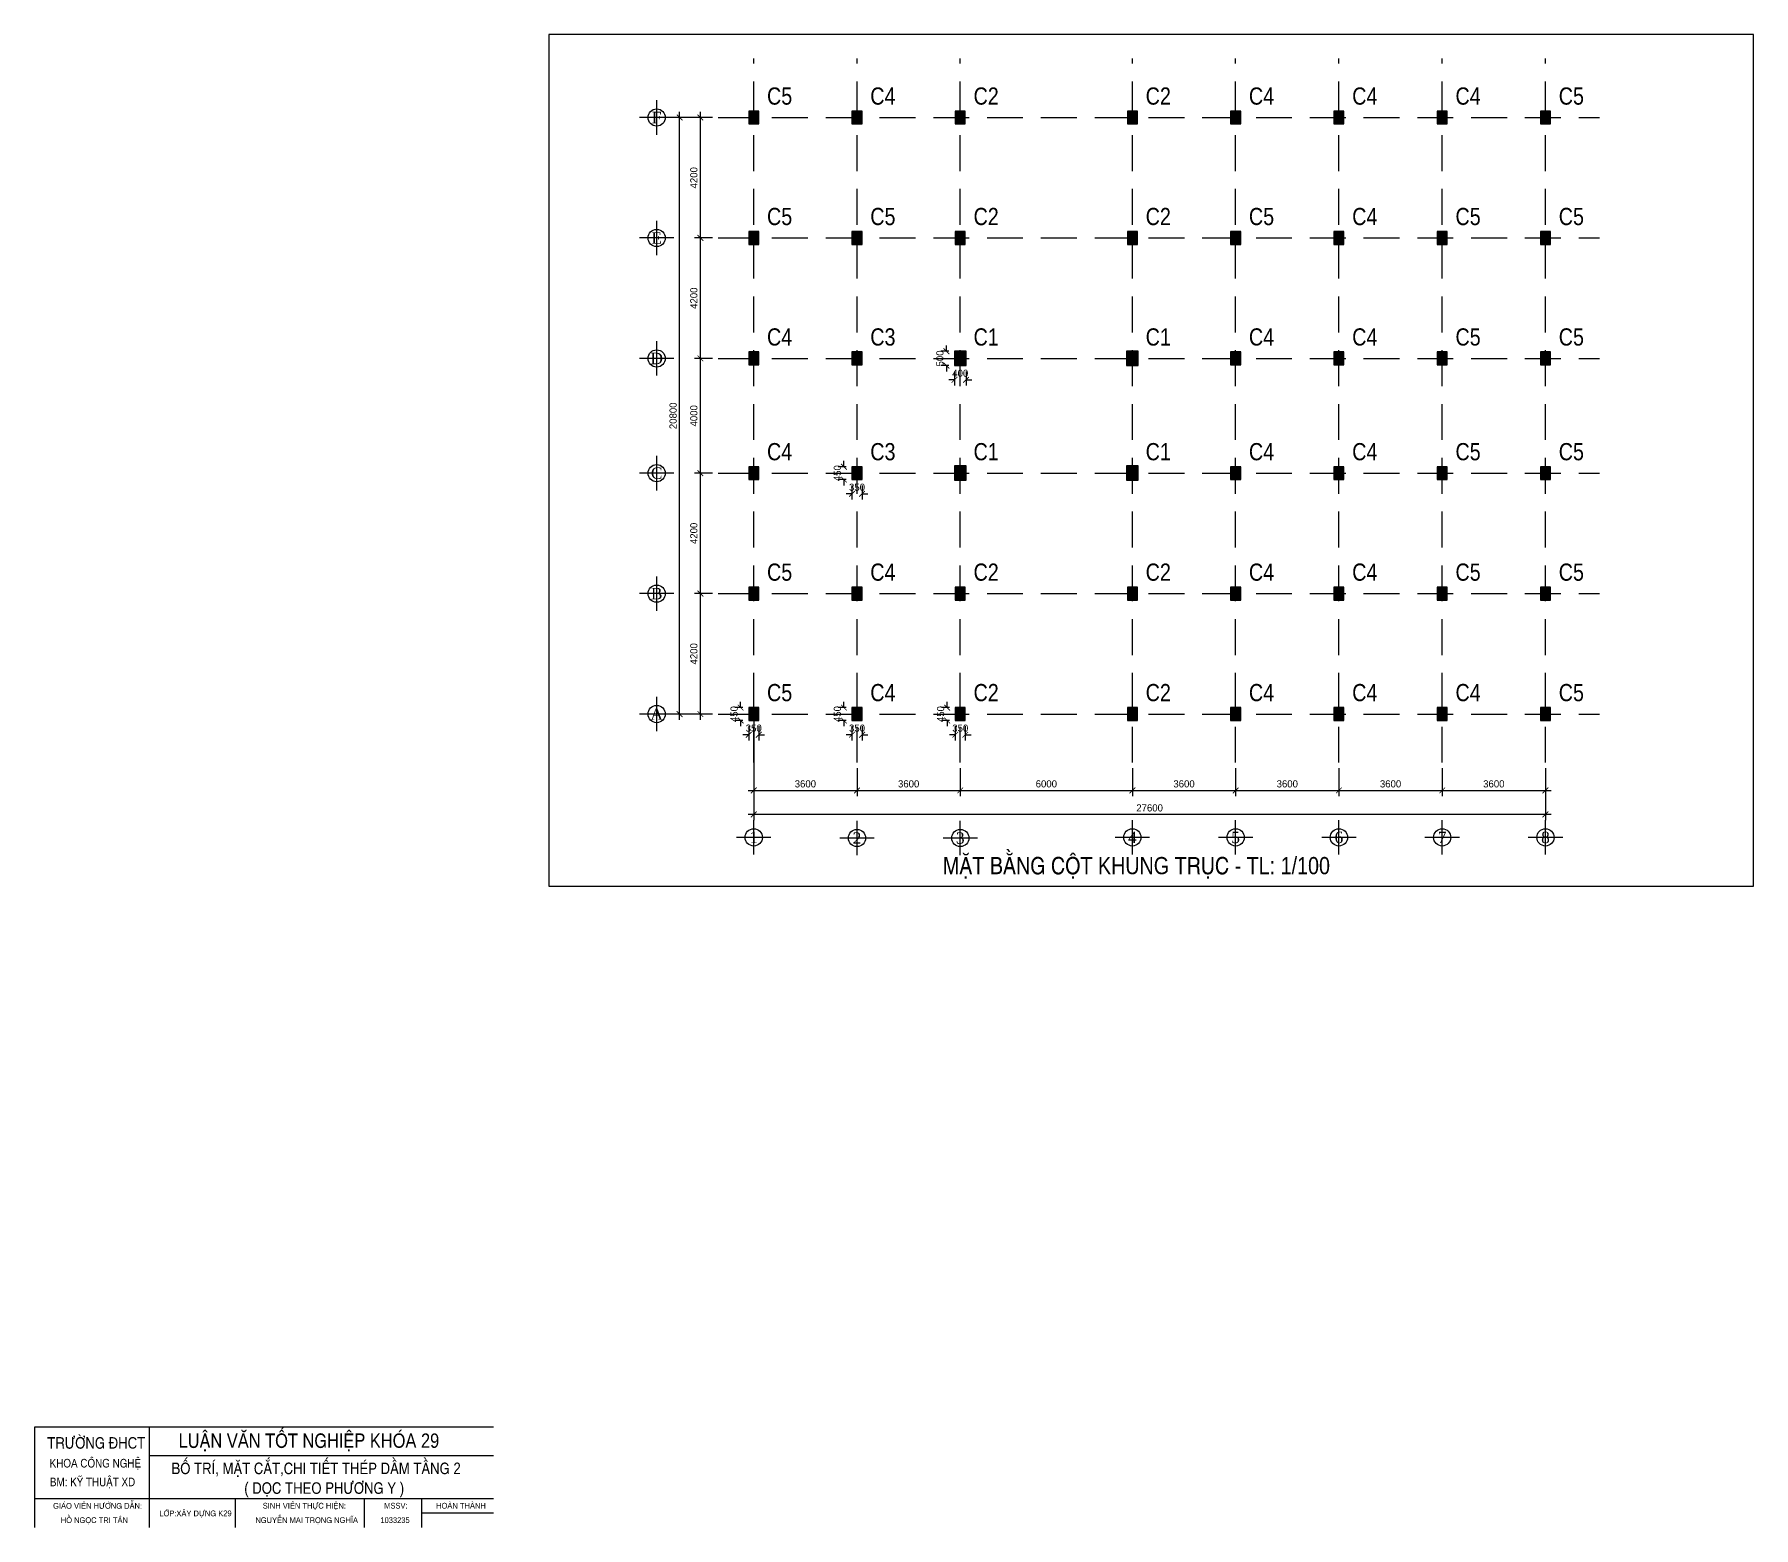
# Model space of a CAD drawing. Extents: x 394 to 12570, y -4198 to 1567.
# Drawn here: x 4100 to 4700, y 156 to 677 of the extents above; entities that cross this region are included whole.
import ezdxf
from ezdxf.enums import TextEntityAlignment as Align

# ---------------------------------------------------------------- set-up
doc = ezdxf.new("R2010")
doc.units = 0
doc.header["$MEASUREMENT"] = 0
doc.linetypes.add('CENTER2', pattern=[1.125, 0.75, -0.125, 0.125, -0.125])
doc.linetypes.add('HIDDEN', pattern=[0.375, 0.25, -0.125])
doc.layers.get('0').update_dxf_attribs({"linetype": 'CONTINUOUS'})
doc.layers.get('DEFPOINTS').update_dxf_attribs({"linetype": 'CONTINUOUS'})
for name, color, linetype in [('cot', 8, 'CONTINUOUS'), ('DIM', 1, 'CONTINUOUS'), ('DUT', 9, 'CENTER2'), ('MOTAAR', 1, 'CONTINUOUS'), ('TEXT', 7, 'CONTINUOUS'), ('THEP', 6, 'CONTINUOUS'), ('TUONG', 7, 'CONTINUOUS')]:
    doc.layers.add(name, color=color, linetype=linetype)
doc.styles.add('DIM-NEW', font='')
doc.styles.add('STANDARD1', font='symbol.ttf')
doc.styles.add('T1', font='romans.shx')
doc.styles.add('T2', font='')
doc.styles.get('DIM-NEW').set_extended_font_data('VNI-Helve-Condense')
doc.styles.get('T2').set_extended_font_data('VNI-Times')
doc.dimstyles.new('TL100', dxfattribs={"dimtxt": 2.5, "dimasz": 2, "dimexe": 2, "dimexo": 2, "dimgap": 1, "dimtad": 1, "dimdec": 0, "dimlfac": 100, "dimzin": 0, "dimdsep": 46, "dimtxsty": 'T1', "dimblk": 'ARCHTICK', "dimcen": 2.5, "dimdle": 2, "dimclrd": 1, "dimclre": 1, "dimclrt": 2, "dimadec": 0, "dimazin": 0, "dimtfac": 1, "dimtdec": 0, "dimtix": 1, "dimtofl": 0, "dimtmove": 0, "dimatfit": 0, "dimldrblk": 'ARCHTICK', "dimfxl": 1, "dimtolj": 1, "dimtzin": 0, "dimlwd": -1, "dimlwe": -1, "dimarcsym": 0})

# ---------------------------------------------------------------- blocks, each defined once
blk = doc.blocks.new('_ARCHTICK')
at = {"color": 0, "linetype": 'ByBlock', "const_width": 0.15}
blk.add_lwpolyline([(-0.5, -0.5), (0.5, 0.5)], dxfattribs=at)
blk = doc.blocks.new('*D2')
at = {"layer": 'DEFPOINTS', "color": 0, "transparency": 16777216}
for p in [(4332.54, 482.13), (4338.75, 482.13), (4338.75, 440.13)]:
    blk.add_point(p, dxfattribs=at)
at = {"layer": 'TUONG', "color": 1, "transparency": 16777216}
for p, q in [((4336.75, 482.13), (4330.54, 482.13)), ((4332.54, 438.13), (4332.54, 484.13)), ((4336.75, 440.13), (4330.54, 440.13))]:
    blk.add_line(p, q, dxfattribs=at)
at = {"layer": 'TUONG', "color": 1, "transparency": 16777216, "xscale": 2, "yscale": 2, "zscale": 2}
for p, rotation in [((4332.54, 482.13), 90), ((4332.54, 440.13), 270)]:
    blk.add_blockref('_ARCHTICK', p, dxfattribs=dict(at, rotation=rotation))
at = {"layer": 'TUONG', "color": 2, "transparency": 16777216, "insert": (4330.26, 461.13), "char_height": 2.5, "attachment_point": 5, "rotation": 90, "style": 'STANDARD1'}
blk.add_mtext('\\A1;4200', dxfattribs=at)
blk = doc.blocks.new('*D3')
at = {"layer": 'DEFPOINTS', "color": 0, "transparency": 16777216}
for p in [(4591.14, 423.22), (4627.14, 423.22), (4627.14, 413.5)]:
    blk.add_point(p, dxfattribs=at)
at = {"layer": 'TUONG', "color": 1, "transparency": 16777216}
for p, q in [((4591.14, 421.22), (4591.14, 411.5)), ((4627.14, 421.22), (4627.14, 411.5)), ((4589.14, 413.5), (4629.14, 413.5))]:
    blk.add_line(p, q, dxfattribs=at)
at = {"layer": 'TUONG', "color": 1, "transparency": 16777216, "xscale": 2, "yscale": 2, "zscale": 2, "rotation": 180}
blk.add_blockref('_ARCHTICK', (4591.14, 413.5), dxfattribs=at)
at = {"layer": 'TUONG', "color": 1, "transparency": 16777216, "xscale": 2, "yscale": 2, "zscale": 2}
blk.add_blockref('_ARCHTICK', (4627.14, 413.5), dxfattribs=at)
at = {"layer": 'TUONG', "color": 2, "transparency": 16777216, "insert": (4609.14, 415.78), "char_height": 2.5, "attachment_point": 5, "style": 'STANDARD1'}
blk.add_mtext('\\A1;3600', dxfattribs=at)
blk = doc.blocks.new('*D4')
at = {"layer": 'DEFPOINTS', "color": 0, "transparency": 16777216}
for p in [(4351.14, 433.04), (4627.14, 414.75), (4351.14, 405.13)]:
    blk.add_point(p, dxfattribs=at)
at = {"layer": 'TUONG', "color": 1, "transparency": 16777216}
for p, q in [((4351.14, 431.04), (4351.14, 403.13)), ((4627.14, 412.75), (4627.14, 403.13)), ((4629.14, 405.13), (4349.14, 405.13))]:
    blk.add_line(p, q, dxfattribs=at)
at = {"layer": 'TUONG', "color": 1, "transparency": 16777216, "xscale": 2, "yscale": 2, "zscale": 2, "rotation": 180}
blk.add_blockref('_ARCHTICK', (4351.14, 405.13), dxfattribs=at)
at = {"layer": 'TUONG', "color": 1, "transparency": 16777216, "xscale": 2, "yscale": 2, "zscale": 2}
blk.add_blockref('_ARCHTICK', (4627.14, 405.13), dxfattribs=at)
at = {"layer": 'TUONG', "color": 2, "transparency": 16777216, "insert": (4489.14, 407.4), "char_height": 2.5, "attachment_point": 5, "style": 'STANDARD1'}
blk.add_mtext('\\A1;27600', dxfattribs=at)
blk = doc.blocks.new('*D5')
at = {"layer": 'DEFPOINTS', "color": 0, "transparency": 16777216}
for p in [(4423.14, 423.22), (4483.14, 423.22), (4483.14, 413.5)]:
    blk.add_point(p, dxfattribs=at)
at = {"layer": 'TUONG', "color": 1, "transparency": 16777216}
for p, q in [((4423.14, 421.22), (4423.14, 411.5)), ((4483.14, 421.22), (4483.14, 411.5)), ((4421.14, 413.5), (4485.14, 413.5))]:
    blk.add_line(p, q, dxfattribs=at)
at = {"layer": 'TUONG', "color": 1, "transparency": 16777216, "xscale": 2, "yscale": 2, "zscale": 2, "rotation": 180}
blk.add_blockref('_ARCHTICK', (4423.14, 413.5), dxfattribs=at)
at = {"layer": 'TUONG', "color": 1, "transparency": 16777216, "xscale": 2, "yscale": 2, "zscale": 2}
blk.add_blockref('_ARCHTICK', (4483.14, 413.5), dxfattribs=at)
at = {"layer": 'TUONG', "color": 2, "transparency": 16777216, "insert": (4453.14, 415.78), "char_height": 2.5, "attachment_point": 5, "style": 'STANDARD1'}
blk.add_mtext('\\A1;6000', dxfattribs=at)
blk = doc.blocks.new('*D6')
at = {"layer": 'DEFPOINTS', "color": 0, "transparency": 16777216}
for p in [(4351.14, 441.51), (4387.14, 423.22), (4387.14, 413.5)]:
    blk.add_point(p, dxfattribs=at)
at = {"layer": 'TUONG', "color": 1, "transparency": 16777216}
for p, q in [((4351.14, 439.51), (4351.14, 411.5)), ((4387.14, 421.22), (4387.14, 411.5)), ((4349.14, 413.5), (4389.14, 413.5))]:
    blk.add_line(p, q, dxfattribs=at)
at = {"layer": 'TUONG', "color": 1, "transparency": 16777216, "xscale": 2, "yscale": 2, "zscale": 2, "rotation": 180}
blk.add_blockref('_ARCHTICK', (4351.14, 413.5), dxfattribs=at)
at = {"layer": 'TUONG', "color": 1, "transparency": 16777216, "xscale": 2, "yscale": 2, "zscale": 2}
blk.add_blockref('_ARCHTICK', (4387.14, 413.5), dxfattribs=at)
at = {"layer": 'TUONG', "color": 2, "transparency": 16777216, "insert": (4369.14, 415.78), "char_height": 2.5, "attachment_point": 5, "style": 'STANDARD1'}
blk.add_mtext('\\A1;3600', dxfattribs=at)
blk = doc.blocks.new('*D7')
at = {"layer": 'DEFPOINTS', "color": 0, "transparency": 16777216}
for p in [(4387.14, 423.22), (4423.14, 423.22), (4423.14, 413.5)]:
    blk.add_point(p, dxfattribs=at)
at = {"layer": 'TUONG', "color": 1, "transparency": 16777216}
for p, q in [((4387.14, 421.22), (4387.14, 411.5)), ((4423.14, 421.22), (4423.14, 411.5)), ((4385.14, 413.5), (4425.14, 413.5))]:
    blk.add_line(p, q, dxfattribs=at)
at = {"layer": 'TUONG', "color": 1, "transparency": 16777216, "xscale": 2, "yscale": 2, "zscale": 2, "rotation": 180}
blk.add_blockref('_ARCHTICK', (4387.14, 413.5), dxfattribs=at)
at = {"layer": 'TUONG', "color": 1, "transparency": 16777216, "xscale": 2, "yscale": 2, "zscale": 2}
blk.add_blockref('_ARCHTICK', (4423.14, 413.5), dxfattribs=at)
at = {"layer": 'TUONG', "color": 2, "transparency": 16777216, "insert": (4405.14, 415.78), "char_height": 2.5, "attachment_point": 5, "style": 'STANDARD1'}
blk.add_mtext('\\A1;3600', dxfattribs=at)
blk = doc.blocks.new('*D8')
at = {"layer": 'DEFPOINTS', "color": 0, "transparency": 16777216}
for p in [(4519.14, 423.22), (4555.14, 423.22), (4555.14, 413.5)]:
    blk.add_point(p, dxfattribs=at)
at = {"layer": 'TUONG', "color": 1, "transparency": 16777216}
for p, q in [((4519.14, 421.22), (4519.14, 411.5)), ((4555.14, 421.22), (4555.14, 411.5)), ((4517.14, 413.5), (4557.14, 413.5))]:
    blk.add_line(p, q, dxfattribs=at)
at = {"layer": 'TUONG', "color": 1, "transparency": 16777216, "xscale": 2, "yscale": 2, "zscale": 2, "rotation": 180}
blk.add_blockref('_ARCHTICK', (4519.14, 413.5), dxfattribs=at)
at = {"layer": 'TUONG', "color": 1, "transparency": 16777216, "xscale": 2, "yscale": 2, "zscale": 2}
blk.add_blockref('_ARCHTICK', (4555.14, 413.5), dxfattribs=at)
at = {"layer": 'TUONG', "color": 2, "transparency": 16777216, "insert": (4537.14, 415.78), "char_height": 2.5, "attachment_point": 5, "style": 'STANDARD1'}
blk.add_mtext('\\A1;3600', dxfattribs=at)
blk = doc.blocks.new('*D9')
at = {"layer": 'DEFPOINTS', "color": 0, "transparency": 16777216}
for p in [(4483.14, 423.22), (4519.14, 423.22), (4519.14, 413.5)]:
    blk.add_point(p, dxfattribs=at)
at = {"layer": 'TUONG', "color": 1, "transparency": 16777216}
for p, q in [((4483.14, 421.22), (4483.14, 411.5)), ((4519.14, 421.22), (4519.14, 411.5)), ((4481.14, 413.5), (4521.14, 413.5))]:
    blk.add_line(p, q, dxfattribs=at)
at = {"layer": 'TUONG', "color": 1, "transparency": 16777216, "xscale": 2, "yscale": 2, "zscale": 2, "rotation": 180}
blk.add_blockref('_ARCHTICK', (4483.14, 413.5), dxfattribs=at)
at = {"layer": 'TUONG', "color": 1, "transparency": 16777216, "xscale": 2, "yscale": 2, "zscale": 2}
blk.add_blockref('_ARCHTICK', (4519.14, 413.5), dxfattribs=at)
at = {"layer": 'TUONG', "color": 2, "transparency": 16777216, "insert": (4501.14, 415.78), "char_height": 2.5, "attachment_point": 5, "style": 'STANDARD1'}
blk.add_mtext('\\A1;3600', dxfattribs=at)
blk = doc.blocks.new('*D10')
at = {"layer": 'DEFPOINTS', "color": 0, "transparency": 16777216}
for p in [(4555.14, 423.22), (4591.14, 423.22), (4591.14, 413.5)]:
    blk.add_point(p, dxfattribs=at)
at = {"layer": 'TUONG', "color": 1, "transparency": 16777216}
for p, q in [((4555.14, 421.22), (4555.14, 411.5)), ((4591.14, 421.22), (4591.14, 411.5)), ((4553.14, 413.5), (4593.14, 413.5))]:
    blk.add_line(p, q, dxfattribs=at)
at = {"layer": 'TUONG', "color": 1, "transparency": 16777216, "xscale": 2, "yscale": 2, "zscale": 2, "rotation": 180}
blk.add_blockref('_ARCHTICK', (4555.14, 413.5), dxfattribs=at)
at = {"layer": 'TUONG', "color": 1, "transparency": 16777216, "xscale": 2, "yscale": 2, "zscale": 2}
blk.add_blockref('_ARCHTICK', (4591.14, 413.5), dxfattribs=at)
at = {"layer": 'TUONG', "color": 2, "transparency": 16777216, "insert": (4573.14, 415.78), "char_height": 2.5, "attachment_point": 5, "style": 'STANDARD1'}
blk.add_mtext('\\A1;3600', dxfattribs=at)
blk = doc.blocks.new('*D11')
at = {"layer": 'DEFPOINTS', "color": 0, "transparency": 16777216}
for p in [(4332.54, 648.13), (4338.75, 648.13), (4338.75, 606.13)]:
    blk.add_point(p, dxfattribs=at)
at = {"layer": 'TUONG', "color": 1, "transparency": 16777216}
for p, q in [((4336.75, 648.13), (4330.54, 648.13)), ((4332.54, 604.13), (4332.54, 650.13)), ((4336.75, 606.13), (4330.54, 606.13))]:
    blk.add_line(p, q, dxfattribs=at)
at = {"layer": 'TUONG', "color": 1, "transparency": 16777216, "xscale": 2, "yscale": 2, "zscale": 2}
for p, rotation in [((4332.54, 648.13), 90), ((4332.54, 606.13), 270)]:
    blk.add_blockref('_ARCHTICK', p, dxfattribs=dict(at, rotation=rotation))
at = {"layer": 'TUONG', "color": 2, "transparency": 16777216, "insert": (4330.26, 627.13), "char_height": 2.5, "attachment_point": 5, "rotation": 90, "style": 'STANDARD1'}
blk.add_mtext('\\A1;4200', dxfattribs=at)
blk = doc.blocks.new('*D12')
at = {"layer": 'DEFPOINTS', "color": 0, "transparency": 16777216}
for p in [(4332.54, 564.13), (4338.75, 564.13), (4338.75, 524.13)]:
    blk.add_point(p, dxfattribs=at)
at = {"layer": 'TUONG', "color": 1, "transparency": 16777216}
for p, q in [((4336.75, 564.13), (4330.54, 564.13)), ((4332.54, 522.13), (4332.54, 566.13)), ((4336.75, 524.13), (4330.54, 524.13))]:
    blk.add_line(p, q, dxfattribs=at)
at = {"layer": 'TUONG', "color": 1, "transparency": 16777216, "xscale": 2, "yscale": 2, "zscale": 2}
for p, rotation in [((4332.54, 564.13), 90), ((4332.54, 524.13), 270)]:
    blk.add_blockref('_ARCHTICK', p, dxfattribs=dict(at, rotation=rotation))
at = {"layer": 'TUONG', "color": 2, "transparency": 16777216, "insert": (4330.26, 544.13), "char_height": 2.5, "attachment_point": 5, "rotation": 90, "style": 'STANDARD1'}
blk.add_mtext('\\A1;4000', dxfattribs=at)
blk = doc.blocks.new('*D13')
at = {"layer": 'DEFPOINTS', "color": 0, "transparency": 16777216}
for p in [(4332.54, 524.13), (4338.75, 524.13), (4338.75, 482.13)]:
    blk.add_point(p, dxfattribs=at)
at = {"layer": 'TUONG', "color": 1, "transparency": 16777216}
for p, q in [((4336.75, 524.13), (4330.54, 524.13)), ((4332.54, 480.13), (4332.54, 526.13)), ((4336.75, 482.13), (4330.54, 482.13))]:
    blk.add_line(p, q, dxfattribs=at)
at = {"layer": 'TUONG', "color": 1, "transparency": 16777216, "xscale": 2, "yscale": 2, "zscale": 2}
for p, rotation in [((4332.54, 524.13), 90), ((4332.54, 482.13), 270)]:
    blk.add_blockref('_ARCHTICK', p, dxfattribs=dict(at, rotation=rotation))
at = {"layer": 'TUONG', "color": 2, "transparency": 16777216, "insert": (4330.26, 503.13), "char_height": 2.5, "attachment_point": 5, "rotation": 90, "style": 'STANDARD1'}
blk.add_mtext('\\A1;4200', dxfattribs=at)
blk = doc.blocks.new('*D14')
at = {"layer": 'DEFPOINTS', "color": 0, "transparency": 16777216}
for p in [(4332.54, 606.13), (4338.75, 606.13), (4338.75, 564.13)]:
    blk.add_point(p, dxfattribs=at)
at = {"layer": 'TUONG', "color": 1, "transparency": 16777216}
for p, q in [((4336.75, 606.13), (4330.54, 606.13)), ((4332.54, 562.13), (4332.54, 608.13)), ((4336.75, 564.13), (4330.54, 564.13))]:
    blk.add_line(p, q, dxfattribs=at)
at = {"layer": 'TUONG', "color": 1, "transparency": 16777216, "xscale": 2, "yscale": 2, "zscale": 2}
for p, rotation in [((4332.54, 606.13), 90), ((4332.54, 564.13), 270)]:
    blk.add_blockref('_ARCHTICK', p, dxfattribs=dict(at, rotation=rotation))
at = {"layer": 'TUONG', "color": 2, "transparency": 16777216, "insert": (4330.26, 585.13), "char_height": 2.5, "attachment_point": 5, "rotation": 90, "style": 'STANDARD1'}
blk.add_mtext('\\A1;4200', dxfattribs=at)
blk = doc.blocks.new('truc2')
at = {"layer": 'MOTAAR'}
for p, q in [((0, -15), (0, 0)), ((7.5, -7.5), (-7.5, -7.5))]:
    blk.add_line(p, q, dxfattribs=at)
blk.add_lwpolyline([(0, -3.5), (0, -1.84)], dxfattribs=at)
blk.add_circle((0, -7.5), 3.75, dxfattribs=at)
at = {"layer": 'TEXT', "style": 'T2'}
blk.add_attdef('1', text='', height=5, dxfattribs=at).set_placement((0, -7.5), align=Align.MIDDLE_CENTER)
blk = doc.blocks.new('*D15')
at = {"layer": 'DEFPOINTS', "color": 0, "transparency": 16777216}
for p in [(4325.3, 648.13), (4334.68, 648.13), (4332.54, 440.13)]:
    blk.add_point(p, dxfattribs=at)
at = {"layer": 'TUONG', "color": 1, "transparency": 16777216}
for p, q in [((4332.68, 648.13), (4323.3, 648.13)), ((4325.3, 438.13), (4325.3, 650.13)), ((4330.54, 440.13), (4323.3, 440.13))]:
    blk.add_line(p, q, dxfattribs=at)
at = {"layer": 'TUONG', "color": 1, "transparency": 16777216, "xscale": 2, "yscale": 2, "zscale": 2}
for p, rotation in [((4325.3, 648.13), 90), ((4325.3, 440.13), 270)]:
    blk.add_blockref('_ARCHTICK', p, dxfattribs=dict(at, rotation=rotation))
at = {"layer": 'TUONG', "color": 2, "transparency": 16777216, "insert": (4323.03, 544.13), "char_height": 2.5, "attachment_point": 5, "rotation": 90, "style": 'STANDARD1'}
blk.add_mtext('\\A1;20800', dxfattribs=at)
blk = doc.blocks.new('*D16')
at = {"layer": 'DEFPOINTS', "color": 0, "transparency": 16777216}
for p in [(4349.39, 437.88), (4352.89, 437.88), (4349.39, 432.93)]:
    blk.add_point(p, dxfattribs=at)
at = {"layer": 'TUONG', "color": 1, "transparency": 16777216}
for p, q in [((4349.39, 432.93), (4347.39, 432.93)), ((4349.39, 435.88), (4349.39, 430.93)), ((4352.89, 435.88), (4352.89, 430.93)), ((4352.89, 432.93), (4354.89, 432.93))]:
    blk.add_line(p, q, dxfattribs=at)
at = {"layer": 'TUONG', "color": 1, "transparency": 16777216, "xscale": 2, "yscale": 2, "zscale": 2}
blk.add_blockref('_ARCHTICK', (4349.39, 432.93), dxfattribs=at)
at = {"layer": 'TUONG', "color": 1, "transparency": 16777216, "xscale": 2, "yscale": 2, "zscale": 2, "rotation": 180}
blk.add_blockref('_ARCHTICK', (4352.89, 432.93), dxfattribs=at)
at = {"layer": 'TUONG', "color": 2, "transparency": 16777216, "insert": (4351.14, 435.2), "char_height": 2.5, "attachment_point": 5, "style": 'STANDARD1'}
blk.add_mtext('\\A1;350', dxfattribs=at)
blk = doc.blocks.new('*D17')
at = {"layer": 'DEFPOINTS', "color": 0, "transparency": 16777216}
for p in [(4346.57, 437.88), (4349.39, 442.38), (4349.39, 437.88)]:
    blk.add_point(p, dxfattribs=at)
at = {"layer": 'TUONG', "color": 1, "transparency": 16777216}
for p, q in [((4346.57, 442.38), (4346.57, 444.38)), ((4347.39, 442.38), (4344.57, 442.38)), ((4347.39, 437.88), (4344.57, 437.88)), ((4346.57, 437.88), (4346.57, 435.88))]:
    blk.add_line(p, q, dxfattribs=at)
at = {"layer": 'TUONG', "color": 1, "transparency": 16777216, "xscale": 2, "yscale": 2, "zscale": 2}
for p, rotation in [((4346.57, 442.38), 270), ((4346.57, 437.88), 90)]:
    blk.add_blockref('_ARCHTICK', p, dxfattribs=dict(at, rotation=rotation))
at = {"layer": 'TUONG', "color": 2, "transparency": 16777216, "insert": (4344.3, 440.13), "char_height": 2.5, "attachment_point": 5, "rotation": 90, "style": 'STANDARD1'}
blk.add_mtext('\\A1;450', dxfattribs=at)
blk = doc.blocks.new('*D18')
at = {"layer": 'DEFPOINTS', "color": 0, "transparency": 16777216}
for p in [(4385.39, 437.88), (4388.89, 437.88), (4385.39, 432.93)]:
    blk.add_point(p, dxfattribs=at)
at = {"layer": 'TUONG', "color": 1, "transparency": 16777216}
for p, q in [((4385.39, 432.93), (4383.39, 432.93)), ((4385.39, 435.88), (4385.39, 430.93)), ((4388.89, 435.88), (4388.89, 430.93)), ((4388.89, 432.93), (4390.89, 432.93))]:
    blk.add_line(p, q, dxfattribs=at)
at = {"layer": 'TUONG', "color": 1, "transparency": 16777216, "xscale": 2, "yscale": 2, "zscale": 2}
blk.add_blockref('_ARCHTICK', (4385.39, 432.93), dxfattribs=at)
at = {"layer": 'TUONG', "color": 1, "transparency": 16777216, "xscale": 2, "yscale": 2, "zscale": 2, "rotation": 180}
blk.add_blockref('_ARCHTICK', (4388.89, 432.93), dxfattribs=at)
at = {"layer": 'TUONG', "color": 2, "transparency": 16777216, "insert": (4387.14, 435.2), "char_height": 2.5, "attachment_point": 5, "style": 'STANDARD1'}
blk.add_mtext('\\A1;350', dxfattribs=at)
blk = doc.blocks.new('*D19')
at = {"layer": 'DEFPOINTS', "color": 0, "transparency": 16777216}
for p in [(4382.57, 437.88), (4385.39, 442.38), (4385.39, 437.88)]:
    blk.add_point(p, dxfattribs=at)
at = {"layer": 'TUONG', "color": 1, "transparency": 16777216}
for p, q in [((4382.57, 442.38), (4382.57, 444.38)), ((4383.39, 442.38), (4380.57, 442.38)), ((4383.39, 437.88), (4380.57, 437.88)), ((4382.57, 437.88), (4382.57, 435.88))]:
    blk.add_line(p, q, dxfattribs=at)
at = {"layer": 'TUONG', "color": 1, "transparency": 16777216, "xscale": 2, "yscale": 2, "zscale": 2}
for p, rotation in [((4382.57, 442.38), 270), ((4382.57, 437.88), 90)]:
    blk.add_blockref('_ARCHTICK', p, dxfattribs=dict(at, rotation=rotation))
at = {"layer": 'TUONG', "color": 2, "transparency": 16777216, "insert": (4380.3, 440.13), "char_height": 2.5, "attachment_point": 5, "rotation": 90, "style": 'STANDARD1'}
blk.add_mtext('\\A1;450', dxfattribs=at)
blk = doc.blocks.new('*D20')
at = {"layer": 'DEFPOINTS', "color": 0, "transparency": 16777216}
for p in [(4421.39, 437.88), (4424.89, 437.88), (4421.39, 432.93)]:
    blk.add_point(p, dxfattribs=at)
at = {"layer": 'TUONG', "color": 1, "transparency": 16777216}
for p, q in [((4421.39, 432.93), (4419.39, 432.93)), ((4421.39, 435.88), (4421.39, 430.93)), ((4424.89, 435.88), (4424.89, 430.93)), ((4424.89, 432.93), (4426.89, 432.93))]:
    blk.add_line(p, q, dxfattribs=at)
at = {"layer": 'TUONG', "color": 1, "transparency": 16777216, "xscale": 2, "yscale": 2, "zscale": 2}
blk.add_blockref('_ARCHTICK', (4421.39, 432.93), dxfattribs=at)
at = {"layer": 'TUONG', "color": 1, "transparency": 16777216, "xscale": 2, "yscale": 2, "zscale": 2, "rotation": 180}
blk.add_blockref('_ARCHTICK', (4424.89, 432.93), dxfattribs=at)
at = {"layer": 'TUONG', "color": 2, "transparency": 16777216, "insert": (4423.14, 435.2), "char_height": 2.5, "attachment_point": 5, "style": 'STANDARD1'}
blk.add_mtext('\\A1;350', dxfattribs=at)
blk = doc.blocks.new('*D21')
at = {"layer": 'DEFPOINTS', "color": 0, "transparency": 16777216}
for p in [(4418.57, 437.88), (4421.39, 442.38), (4421.39, 437.88)]:
    blk.add_point(p, dxfattribs=at)
at = {"layer": 'TUONG', "color": 1, "transparency": 16777216}
for p, q in [((4418.57, 442.38), (4418.57, 444.38)), ((4419.39, 442.38), (4416.57, 442.38)), ((4419.39, 437.88), (4416.57, 437.88)), ((4418.57, 437.88), (4418.57, 435.88))]:
    blk.add_line(p, q, dxfattribs=at)
at = {"layer": 'TUONG', "color": 1, "transparency": 16777216, "xscale": 2, "yscale": 2, "zscale": 2}
for p, rotation in [((4418.57, 442.38), 270), ((4418.57, 437.88), 90)]:
    blk.add_blockref('_ARCHTICK', p, dxfattribs=dict(at, rotation=rotation))
at = {"layer": 'TUONG', "color": 2, "transparency": 16777216, "insert": (4416.3, 440.13), "char_height": 2.5, "attachment_point": 5, "rotation": 90, "style": 'STANDARD1'}
blk.add_mtext('\\A1;450', dxfattribs=at)
blk = doc.blocks.new('*D22')
at = {"layer": 'DEFPOINTS', "color": 0, "transparency": 16777216}
for p in [(4385.39, 521.88), (4388.89, 521.88), (4385.39, 516.93)]:
    blk.add_point(p, dxfattribs=at)
at = {"layer": 'TUONG', "color": 1, "transparency": 16777216}
for p, q in [((4385.39, 516.93), (4383.39, 516.93)), ((4385.39, 519.88), (4385.39, 514.93)), ((4388.89, 519.88), (4388.89, 514.93)), ((4388.89, 516.93), (4390.89, 516.93))]:
    blk.add_line(p, q, dxfattribs=at)
at = {"layer": 'TUONG', "color": 1, "transparency": 16777216, "xscale": 2, "yscale": 2, "zscale": 2}
blk.add_blockref('_ARCHTICK', (4385.39, 516.93), dxfattribs=at)
at = {"layer": 'TUONG', "color": 1, "transparency": 16777216, "xscale": 2, "yscale": 2, "zscale": 2, "rotation": 180}
blk.add_blockref('_ARCHTICK', (4388.89, 516.93), dxfattribs=at)
at = {"layer": 'TUONG', "color": 2, "transparency": 16777216, "insert": (4387.14, 519.2), "char_height": 2.5, "attachment_point": 5, "style": 'STANDARD1'}
blk.add_mtext('\\A1;350', dxfattribs=at)
blk = doc.blocks.new('*D23')
at = {"layer": 'DEFPOINTS', "color": 0, "transparency": 16777216}
for p in [(4382.57, 521.88), (4385.39, 526.38), (4385.39, 521.88)]:
    blk.add_point(p, dxfattribs=at)
at = {"layer": 'TUONG', "color": 1, "transparency": 16777216}
for p, q in [((4382.57, 526.38), (4382.57, 528.38)), ((4383.39, 526.38), (4380.57, 526.38)), ((4383.39, 521.88), (4380.57, 521.88)), ((4382.57, 521.88), (4382.57, 519.88))]:
    blk.add_line(p, q, dxfattribs=at)
at = {"layer": 'TUONG', "color": 1, "transparency": 16777216, "xscale": 2, "yscale": 2, "zscale": 2}
for p, rotation in [((4382.57, 526.38), 270), ((4382.57, 521.88), 90)]:
    blk.add_blockref('_ARCHTICK', p, dxfattribs=dict(at, rotation=rotation))
at = {"layer": 'TUONG', "color": 2, "transparency": 16777216, "insert": (4380.3, 524.13), "char_height": 2.5, "attachment_point": 5, "rotation": 90, "style": 'STANDARD1'}
blk.add_mtext('\\A1;450', dxfattribs=at)
blk = doc.blocks.new('*D24')
at = {"layer": 'DEFPOINTS', "color": 0, "transparency": 16777216}
for p in [(4421.14, 561.63), (4425.14, 561.63), (4421.14, 556.68)]:
    blk.add_point(p, dxfattribs=at)
at = {"layer": 'TUONG', "color": 1, "transparency": 16777216}
for p, q in [((4421.14, 559.63), (4421.14, 554.68)), ((4425.14, 559.63), (4425.14, 554.68)), ((4421.14, 556.68), (4419.14, 556.68)), ((4425.14, 556.68), (4427.14, 556.68))]:
    blk.add_line(p, q, dxfattribs=at)
at = {"layer": 'TUONG', "color": 1, "transparency": 16777216, "xscale": 2, "yscale": 2, "zscale": 2}
blk.add_blockref('_ARCHTICK', (4421.14, 556.68), dxfattribs=at)
at = {"layer": 'TUONG', "color": 1, "transparency": 16777216, "xscale": 2, "yscale": 2, "zscale": 2, "rotation": 180}
blk.add_blockref('_ARCHTICK', (4425.14, 556.68), dxfattribs=at)
at = {"layer": 'TUONG', "color": 2, "transparency": 16777216, "insert": (4423.14, 558.95), "char_height": 2.5, "attachment_point": 5, "style": 'STANDARD1'}
blk.add_mtext('\\A1;400', dxfattribs=at)
blk = doc.blocks.new('*D25')
at = {"layer": 'DEFPOINTS', "color": 0, "transparency": 16777216}
for p in [(4421.14, 566.63), (4418.32, 561.63), (4421.14, 561.63)]:
    blk.add_point(p, dxfattribs=at)
at = {"layer": 'TUONG', "color": 1, "transparency": 16777216}
for p, q in [((4419.14, 566.63), (4416.32, 566.63)), ((4418.32, 566.63), (4418.32, 568.63)), ((4419.14, 561.63), (4416.32, 561.63)), ((4418.32, 561.63), (4418.32, 559.63))]:
    blk.add_line(p, q, dxfattribs=at)
at = {"layer": 'TUONG', "color": 1, "transparency": 16777216, "xscale": 2, "yscale": 2, "zscale": 2}
for p, rotation in [((4418.32, 566.63), 270), ((4418.32, 561.63), 90)]:
    blk.add_blockref('_ARCHTICK', p, dxfattribs=dict(at, rotation=rotation))
at = {"layer": 'TUONG', "color": 2, "transparency": 16777216, "insert": (4416.05, 564.13), "char_height": 2.5, "attachment_point": 5, "rotation": 90, "style": 'STANDARD1'}
blk.add_mtext('\\A1;500', dxfattribs=at)

msp = doc.modelspace()

# ---------------------------------------------------------------- linework, layer by layer
at = {"layer": 'cot'}
for points in [[(4349.389, 645.882), (4352.889, 645.882), (4352.889, 650.382), (4349.389, 650.382)], [(4385.389, 645.882), (4388.889, 645.882), (4388.889, 650.382), (4385.389, 650.382)], [(4421.389, 645.882), (4424.889, 645.882), (4424.889, 650.382), (4421.389, 650.382)], [(4481.389, 645.882), (4484.889, 645.882), (4484.889, 650.382), (4481.389, 650.382)], [(4517.389, 645.882), (4520.889, 645.882), (4520.889, 650.382), (4517.389, 650.382)], [(4553.389, 645.882), (4556.889, 645.882), (4556.889, 650.382), (4553.389, 650.382)], [(4589.389, 645.882), (4592.889, 645.882), (4592.889, 650.382), (4589.389, 650.382)], [(4625.389, 645.882), (4628.889, 645.882), (4628.889, 650.382), (4625.389, 650.382)], [(4349.389, 603.882), (4352.889, 603.882), (4352.889, 608.382), (4349.389, 608.382)], [(4385.389, 603.882), (4388.889, 603.882), (4388.889, 608.382), (4385.389, 608.382)], [(4421.389, 603.882), (4424.889, 603.882), (4424.889, 608.382), (4421.389, 608.382)], [(4481.389, 603.882), (4484.889, 603.882), (4484.889, 608.382), (4481.389, 608.382)], [(4517.389, 603.882), (4520.889, 603.882), (4520.889, 608.382), (4517.389, 608.382)], [(4553.389, 603.882), (4556.889, 603.882), (4556.889, 608.382), (4553.389, 608.382)], [(4589.389, 603.882), (4592.889, 603.882), (4592.889, 608.382), (4589.389, 608.382)], [(4625.389, 603.882), (4628.889, 603.882), (4628.889, 608.382), (4625.389, 608.382)], [(4349.389, 561.882), (4352.889, 561.882), (4352.889, 566.382), (4349.389, 566.382)], [(4385.389, 561.882), (4388.889, 561.882), (4388.889, 566.382), (4385.389, 566.382)], [(4421.139, 561.632), (4425.139, 561.632), (4425.139, 566.632), (4421.139, 566.632)], [(4481.139, 561.632), (4485.139, 561.632), (4485.139, 566.632), (4481.139, 566.632)], [(4517.389, 561.882), (4520.889, 561.882), (4520.889, 566.382), (4517.389, 566.382)], [(4553.389, 561.882), (4556.889, 561.882), (4556.889, 566.382), (4553.389, 566.382)], [(4589.389, 561.882), (4592.889, 561.882), (4592.889, 566.382), (4589.389, 566.382)], [(4625.389, 561.882), (4628.889, 561.882), (4628.889, 566.382), (4625.389, 566.382)], [(4349.389, 521.882), (4352.889, 521.882), (4352.889, 526.382), (4349.389, 526.382)], [(4385.389, 521.882), (4388.889, 521.882), (4388.889, 526.382), (4385.389, 526.382)], [(4421.139, 521.632), (4425.139, 521.632), (4425.139, 526.632), (4421.139, 526.632)], [(4481.139, 521.632), (4485.139, 521.632), (4485.139, 526.632), (4481.139, 526.632)], [(4517.389, 521.882), (4520.889, 521.882), (4520.889, 526.382), (4517.389, 526.382)], [(4553.389, 521.882), (4556.889, 521.882), (4556.889, 526.382), (4553.389, 526.382)], [(4589.389, 521.882), (4592.889, 521.882), (4592.889, 526.382), (4589.389, 526.382)], [(4625.389, 521.882), (4628.889, 521.882), (4628.889, 526.382), (4625.389, 526.382)], [(4349.389, 479.882), (4352.889, 479.882), (4352.889, 484.382), (4349.389, 484.382)], [(4385.389, 479.882), (4388.889, 479.882), (4388.889, 484.382), (4385.389, 484.382)], [(4421.389, 479.882), (4424.889, 479.882), (4424.889, 484.382), (4421.389, 484.382)], [(4481.389, 479.882), (4484.889, 479.882), (4484.889, 484.382), (4481.389, 484.382)], [(4517.389, 479.882), (4520.889, 479.882), (4520.889, 484.382), (4517.389, 484.382)], [(4553.389, 479.882), (4556.889, 479.882), (4556.889, 484.382), (4553.389, 484.382)], [(4589.389, 479.882), (4592.889, 479.882), (4592.889, 484.382), (4589.389, 484.382)], [(4625.389, 479.882), (4628.889, 479.882), (4628.889, 484.382), (4625.389, 484.382)], [(4349.389, 437.882), (4352.889, 437.882), (4352.889, 442.382), (4349.389, 442.382)], [(4385.389, 437.882), (4388.889, 437.882), (4388.889, 442.382), (4385.389, 442.382)], [(4421.389, 437.882), (4424.889, 437.882), (4424.889, 442.382), (4421.389, 442.382)], [(4481.389, 437.882), (4484.889, 437.882), (4484.889, 442.382), (4481.389, 442.382)], [(4517.389, 437.882), (4520.889, 437.882), (4520.889, 442.382), (4517.389, 442.382)], [(4553.389, 437.882), (4556.889, 437.882), (4556.889, 442.382), (4553.389, 442.382)], [(4589.389, 437.882), (4592.889, 437.882), (4592.889, 442.382), (4589.389, 442.382)], [(4625.389, 437.882), (4628.889, 437.882), (4628.889, 442.382), (4625.389, 442.382)]]:
    msp.add_lwpolyline(points, close=True, dxfattribs=at)
for points in [[(4349.389, 650.382), (4352.889, 650.382), (4349.389, 645.882), (4352.889, 645.882)], [(4385.389, 650.382), (4388.889, 650.382), (4385.389, 645.882), (4388.889, 645.882)], [(4421.389, 650.382), (4424.889, 650.382), (4421.389, 645.882), (4424.889, 645.882)], [(4481.389, 650.382), (4484.889, 650.382), (4481.389, 645.882), (4484.889, 645.882)], [(4517.389, 650.382), (4520.889, 650.382), (4517.389, 645.882), (4520.889, 645.882)], [(4553.389, 650.382), (4556.889, 650.382), (4553.389, 645.882), (4556.889, 645.882)], [(4589.389, 650.382), (4592.889, 650.382), (4589.389, 645.882), (4592.889, 645.882)], [(4625.389, 650.382), (4628.889, 650.382), (4625.389, 645.882), (4628.889, 645.882)], [(4349.389, 608.382), (4352.889, 608.382), (4349.389, 603.882), (4352.889, 603.882)], [(4385.389, 608.382), (4388.889, 608.382), (4385.389, 603.882), (4388.889, 603.882)], [(4421.389, 608.382), (4424.889, 608.382), (4421.389, 603.882), (4424.889, 603.882)], [(4481.389, 608.382), (4484.889, 608.382), (4481.389, 603.882), (4484.889, 603.882)], [(4517.389, 608.382), (4520.889, 608.382), (4517.389, 603.882), (4520.889, 603.882)], [(4553.389, 608.382), (4556.889, 608.382), (4553.389, 603.882), (4556.889, 603.882)], [(4589.389, 608.382), (4592.889, 608.382), (4589.389, 603.882), (4592.889, 603.882)], [(4625.389, 608.382), (4628.889, 608.382), (4625.389, 603.882), (4628.889, 603.882)], [(4349.389, 566.382), (4352.889, 566.382), (4349.389, 561.882), (4352.889, 561.882)], [(4385.389, 566.382), (4388.889, 566.382), (4385.389, 561.882), (4388.889, 561.882)], [(4421.139, 566.632), (4425.139, 566.632), (4421.139, 561.632), (4425.139, 561.632)], [(4481.139, 566.632), (4485.139, 566.632), (4481.139, 561.632), (4485.139, 561.632)], [(4517.389, 566.382), (4520.889, 566.382), (4517.389, 561.882), (4520.889, 561.882)], [(4553.389, 566.382), (4556.889, 566.382), (4553.389, 561.882), (4556.889, 561.882)], [(4589.389, 566.382), (4592.889, 566.382), (4589.389, 561.882), (4592.889, 561.882)], [(4625.389, 566.382), (4628.889, 566.382), (4625.389, 561.882), (4628.889, 561.882)], [(4349.389, 526.382), (4352.889, 526.382), (4349.389, 521.882), (4352.889, 521.882)], [(4385.389, 526.382), (4388.889, 526.382), (4385.389, 521.882), (4388.889, 521.882)], [(4421.139, 526.632), (4425.139, 526.632), (4421.139, 521.632), (4425.139, 521.632)], [(4481.139, 526.632), (4485.139, 526.632), (4481.139, 521.632), (4485.139, 521.632)], [(4517.389, 526.382), (4520.889, 526.382), (4517.389, 521.882), (4520.889, 521.882)], [(4553.389, 526.382), (4556.889, 526.382), (4553.389, 521.882), (4556.889, 521.882)], [(4589.389, 526.382), (4592.889, 526.382), (4589.389, 521.882), (4592.889, 521.882)], [(4625.389, 526.382), (4628.889, 526.382), (4625.389, 521.882), (4628.889, 521.882)], [(4349.389, 484.382), (4352.889, 484.382), (4349.389, 479.882), (4352.889, 479.882)], [(4385.389, 484.382), (4388.889, 484.382), (4385.389, 479.882), (4388.889, 479.882)], [(4421.389, 484.382), (4424.889, 484.382), (4421.389, 479.882), (4424.889, 479.882)], [(4481.389, 484.382), (4484.889, 484.382), (4481.389, 479.882), (4484.889, 479.882)], [(4517.389, 484.382), (4520.889, 484.382), (4517.389, 479.882), (4520.889, 479.882)], [(4553.389, 484.382), (4556.889, 484.382), (4553.389, 479.882), (4556.889, 479.882)], [(4589.389, 484.382), (4592.889, 484.382), (4589.389, 479.882), (4592.889, 479.882)], [(4625.389, 484.382), (4628.889, 484.382), (4625.389, 479.882), (4628.889, 479.882)], [(4349.389, 442.382), (4352.889, 442.382), (4349.389, 437.882), (4352.889, 437.882)], [(4385.389, 442.382), (4388.889, 442.382), (4385.389, 437.882), (4388.889, 437.882)], [(4421.389, 442.382), (4424.889, 442.382), (4421.389, 437.882), (4424.889, 437.882)], [(4481.389, 442.382), (4484.889, 442.382), (4481.389, 437.882), (4484.889, 437.882)], [(4517.389, 442.382), (4520.889, 442.382), (4517.389, 437.882), (4520.889, 437.882)], [(4553.389, 442.382), (4556.889, 442.382), (4553.389, 437.882), (4556.889, 437.882)], [(4589.389, 442.382), (4592.889, 442.382), (4589.389, 437.882), (4592.889, 437.882)], [(4625.389, 442.382), (4628.889, 442.382), (4625.389, 437.882), (4628.889, 437.882)]]:
    msp.add_solid(points, dxfattribs=at)
at = {"layer": 'DUT', "color": 9, "linetype": 'HIDDEN', "ltscale": 50}
for p, q in [((4351.139, 423.224), (4351.139, 668.712)), ((4387.139, 423.224), (4387.139, 668.712)), ((4423.139, 423.224), (4423.139, 668.712)), ((4483.139, 423.224), (4483.139, 668.712)), ((4519.139, 423.224), (4519.139, 668.712)), ((4555.139, 423.224), (4555.139, 668.712)), ((4591.139, 423.224), (4591.139, 668.712)), ((4627.139, 423.224), (4627.139, 668.712)), ((4338.751, 648.132), (4646.014, 648.132)), ((4338.751, 606.132), (4646.014, 606.132)), ((4338.751, 564.132), (4646.014, 564.132)), ((4338.751, 524.132), (4646.014, 524.132)), ((4338.751, 482.132), (4646.014, 482.132)), ((4338.751, 440.132), (4646.014, 440.132))]:
    msp.add_line(p, q, dxfattribs=at)
at = {"layer": 'THEP'}
for p, q in [((4140.367, 191.461), (4140.367, 156.461)), ((4260.367, 166.461), (4100.367, 166.461)), ((4170.367, 166.461), (4170.367, 156.461)), ((4215.367, 166.461), (4215.367, 156.461)), ((4235.367, 166.461), (4235.367, 156.461)), ((4260.367, 161.461), (4235.367, 161.461))]:
    msp.add_line(p, q, dxfattribs=at)
for points in [[(4260.367, 191.461), (4100.367, 191.461), (4100.367, 156.461)], [(4260.367, 181.461), (4140.367, 181.461)]]:
    msp.add_lwpolyline(points, dxfattribs=at)
at = {"layer": 'TUONG'}
msp.add_lwpolyline([(4699.703, 380.125), (4699.703, 677.125), (4279.703, 677.125), (4279.703, 380.125)], close=True, dxfattribs=at)

# ---------------------------------------------------------------- block references
at = {"layer": 'DIM', "ltscale": 10, "xscale": 0.8000000000000002, "yscale": 0.8000000000000002, "zscale": 0.8000000000000002}
for p, values in [((4317.303, 654.132), {'1': 'F'}), ((4317.303, 612.132), {'1': 'E'}), ((4317.303, 570.132), {'1': 'D'}), ((4317.303, 530.132), {'1': 'C'}), ((4317.303, 488.132), {'1': 'B'}), ((4317.303, 446.132), {'1': 'A'}), ((4351.139, 403.128), {'1': '1'}), ((4387.139, 402.905), {'1': '2'}), ((4423.139, 402.905), {'1': '3'}), ((4483.139, 403.128), {'1': '4'}), ((4519.139, 403.128), {'1': '5'}), ((4555.139, 403.128), {'1': '6'}), ((4591.139, 403.128), {'1': '7'}), ((4627.139, 403.128), {'1': '8'})]:
    msp.add_blockref('truc2', p, dxfattribs=at).add_auto_attribs(values)

# ---------------------------------------------------------------- texts
at = {"layer": 'TEXT', "style": 'DIM-NEW'}
for s, height, p in [('C5', 6, (4355.771, 652.621)), ('C4', 6, (4391.771, 652.621)), ('C2', 6, (4427.771, 652.621)), ('C2', 6, (4487.771, 652.621)), ('C4', 6, (4523.771, 652.621)), ('C4', 6, (4559.771, 652.621)), ('C4', 6, (4595.771, 652.621)), ('C5', 6, (4631.771, 652.621)), ('C5', 6, (4355.771, 610.621)), ('C5', 6, (4391.771, 610.621)), ('C2', 6, (4427.771, 610.621)), ('C2', 6, (4487.771, 610.621)), ('C5', 6, (4523.771, 610.621)), ('C4', 6, (4559.771, 610.621)), ('C5', 6, (4595.771, 610.621)), ('C5', 6, (4631.771, 610.621)), ('C4', 6, (4355.771, 568.621)), ('C3', 6, (4391.771, 568.621)), ('C1', 6, (4427.771, 568.621)), ('C1', 6, (4487.771, 568.621)), ('C4', 6, (4523.771, 568.621)), ('C4', 6, (4559.771, 568.621)), ('C5', 6, (4595.771, 568.621)), ('C5', 6, (4631.771, 568.621)), ('C4', 6, (4355.771, 528.621)), ('C3', 6, (4391.771, 528.621)), ('C1', 6, (4427.771, 528.621)), ('C1', 6, (4487.771, 528.621)), ('C4', 6, (4523.771, 528.621)), ('C4', 6, (4559.771, 528.621)), ('C5', 6, (4595.771, 528.621)), ('C5', 6, (4631.771, 528.621)), ('C5', 6, (4355.771, 486.621)), ('C4', 6, (4391.771, 486.621)), ('C2', 6, (4427.771, 486.621)), ('C2', 6, (4487.771, 486.621)), ('C4', 6, (4523.771, 486.621)), ('C4', 6, (4559.771, 486.621)), ('C5', 6, (4595.771, 486.621)), ('C5', 6, (4631.771, 486.621)), ('C5', 6, (4355.771, 444.621)), ('C4', 6, (4391.771, 444.621)), ('C2', 6, (4427.771, 444.621)), ('C2', 6, (4487.771, 444.621)), ('C4', 6, (4523.771, 444.621)), ('C4', 6, (4559.771, 444.621)), ('C4', 6, (4595.771, 444.621)), ('C5', 6, (4631.771, 444.621)), ('MAËT BAÈNG COÄT KHUNG TRUÏC - TL: 1/100', 6, (4417.071, 384.288)), ('TRÖÔØNG ÑHCT', 4, (4104.871, 184.006)), ('LUAÄN VAÊN TOÁT NGHIEÄP KHOÙA 29', 5, (4150.641, 184.291)), ('KHOA COÂNG NGHEÄ', 3, (4105.69, 177.421)), ('BOÁ TRÍ, MAËT CAÉT,CHI TIEÁT THEÙP DAÀM TAÀNG 2', 4, (4148.167, 175.12)), ('BM: KYÕ THUAÄT XD', 3, (4105.774, 170.889)), ('( DOÏC THEO PHÖÔNG Y )', 4, (4173.536, 168.255)), ('GIAÙO VIEÂN HÖÔÙNG DAÃN:', 2, (4106.882, 163.051)), ('LÔÙP:XAÂY DÖÏNG K29', 2, (4143.929, 160.428)), ('SINH VIEÂN THÖÏC HIEÄN:', 2, (4179.966, 163.09)), ('MSSV:', 2, (4222.298, 163.09)), ('HOAØN THAØNH', 2, (4240.404, 163.09)), ('HOÀ NGOÏC TRI TAÂN', 2, (4109.577, 158.067)), ('NGUYEÃN MAI TROÏNG NGHÓA', 2, (4177.405, 158.067)), ('1033235', 2, (4220.983, 158.067))]:
    msp.add_text(s, height=height, dxfattribs=at).set_placement(p)

# ---------------------------------------------------------------- dimensions: what is measured, and where the dimension line sits
at = {"layer": 'TUONG'}
for base, p1, p2, picture, middle in [((4325.303, 648.132), (4332.54, 440.132), (4334.676, 648.132), '*D15', (4323.028, 544.132)), ((4332.54, 648.132), (4338.751, 606.132), (4338.751, 648.132), '*D11', (4330.265, 627.132)), ((4332.54, 606.132), (4338.751, 564.132), (4338.751, 606.132), '*D14', (4330.265, 585.132)), ((4332.54, 564.132), (4338.751, 524.132), (4338.751, 564.132), '*D12', (4330.265, 544.132)), ((4418.322, 561.632), (4421.139, 566.632), (4421.139, 561.632), '*D25', (4416.047, 564.132)), ((4382.572, 521.882), (4385.389, 526.382), (4385.389, 521.882), '*D23', (4380.297, 524.132)), ((4332.54, 524.132), (4338.751, 482.132), (4338.751, 524.132), '*D13', (4330.265, 503.132)), ((4332.54, 482.132), (4338.751, 440.132), (4338.751, 482.132), '*D2', (4330.265, 461.132)), ((4346.572, 437.882), (4349.389, 442.382), (4349.389, 437.882), '*D17', (4344.297, 440.132)), ((4382.572, 437.882), (4385.389, 442.382), (4385.389, 437.882), '*D19', (4380.297, 440.132)), ((4418.572, 437.882), (4421.389, 442.382), (4421.389, 437.882), '*D21', (4416.297, 440.132))]:
    dim = msp.add_linear_dim(base=base, p1=p1, p2=p2, angle=90, dimstyle='TL100', override={"dimtxsty": 'STANDARD1'}, dxfattribs=at)
    dim.commit()
    dim.dimension.update_dxf_attribs({"geometry": picture, "text_midpoint": middle})
for base, p1, p2, picture, middle in [((4421.139, 556.679), (4425.139, 561.632), (4421.139, 561.632), '*D24', (4423.139, 558.954)), ((4385.389, 516.929), (4388.889, 521.882), (4385.389, 521.882), '*D22', (4387.139, 519.204)), ((4349.389, 432.929), (4352.889, 437.882), (4349.389, 437.882), '*D16', (4351.139, 435.204)), ((4387.139, 413.501), (4351.139, 441.51), (4387.139, 423.224), '*D6', (4369.139, 415.776)), ((4385.389, 432.929), (4388.889, 437.882), (4385.389, 437.882), '*D18', (4387.139, 435.204)), ((4421.389, 432.929), (4424.889, 437.882), (4421.389, 437.882), '*D20', (4423.139, 435.204)), ((4351.139, 405.128), (4627.139, 414.751), (4351.139, 433.037), '*D4', (4489.139, 407.403)), ((4423.139, 413.501), (4387.139, 423.224), (4423.139, 423.224), '*D7', (4405.139, 415.776)), ((4483.139, 413.501), (4423.139, 423.224), (4483.139, 423.224), '*D5', (4453.139, 415.776)), ((4519.139, 413.501), (4483.139, 423.224), (4519.139, 423.224), '*D9', (4501.139, 415.776)), ((4555.139, 413.501), (4519.139, 423.224), (4555.139, 423.224), '*D8', (4537.139, 415.776)), ((4591.139, 413.501), (4555.139, 423.224), (4591.139, 423.224), '*D10', (4573.139, 415.776)), ((4627.139, 413.501), (4591.139, 423.224), (4627.139, 423.224), '*D3', (4609.139, 415.776))]:
    dim = msp.add_linear_dim(base=base, p1=p1, p2=p2, dimstyle='TL100', override={"dimtxsty": 'STANDARD1'}, dxfattribs=at)
    dim.commit()
    dim.dimension.update_dxf_attribs({"geometry": picture, "text_midpoint": middle})

doc.saveas('drawing.dxf')
